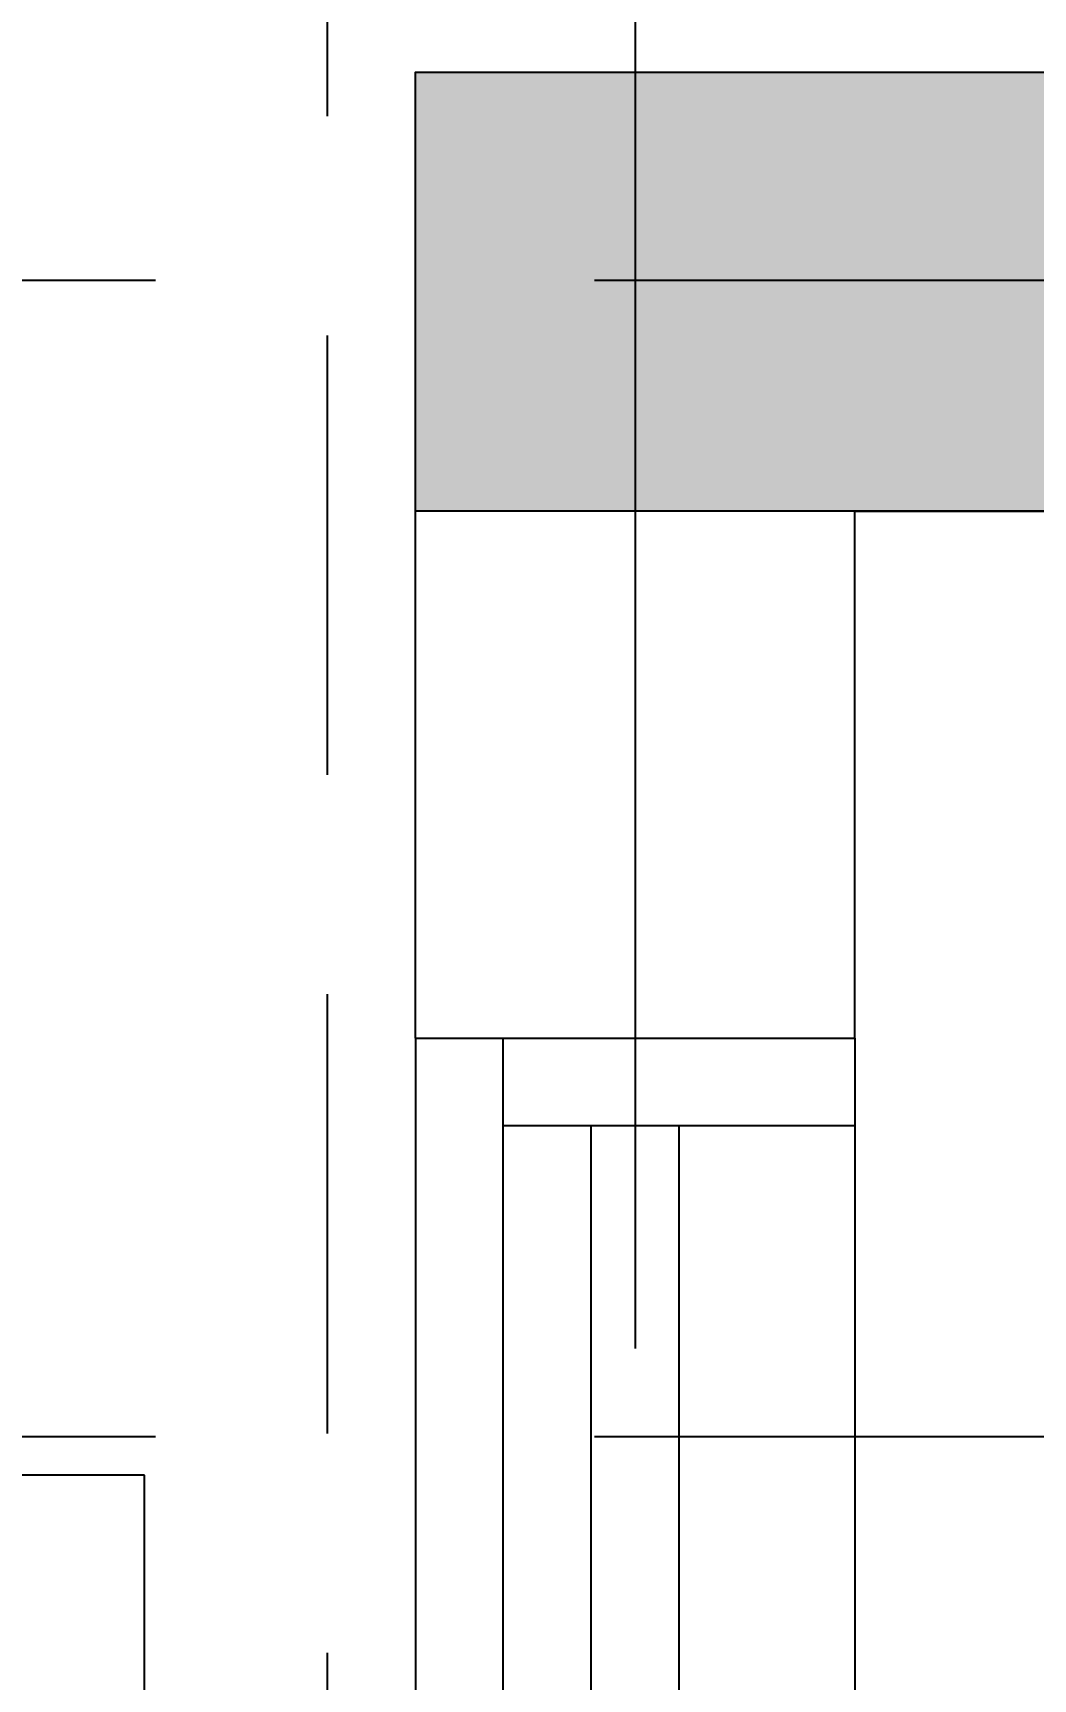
# Model space of a CAD drawing. Header units: centimetres. Extents: x -2093 to 438, y -64 to 4985.
# Drawn here: x -1801.8 to -1744.9, y 2616.5 to 2710.2 of the extents above; entities that cross this region are included whole.
import ezdxf
from ezdxf.xclip import XClip

# ---------------------------------------------------------------- set-up
doc = ezdxf.new("R2010")
doc.units = ezdxf.units.CM
doc.header["$LTSCALE"] = 100
doc.header["$MEASUREMENT"] = 0
doc.header["$XCLIPFRAME"] = 0
doc.linetypes.add('A0-01 FLOOR PLANS$0$HIDDEN', pattern=[0.375, 0.25, -0.125])
doc.linetypes.add('GRID$0$GRID$0$XREF GRID$0$GRIDS$0$CENTER', pattern=[2, 1.25, -0.25, 0.25, -0.25])
for name, color, linetype in [('A0-01 FLOOR PLANS$0$DIM IN', 1, 'Continuous'), ('A0-01 FLOOR PLANS$0$HIDDEN -03', 8, 'A0-01 FLOOR PLANS$0$HIDDEN'), ('A0-01 FLOOR PLANS$0$TEXT-SCHED', 3, 'Continuous'), ('A0-01 FLOOR PLANS$0$WALL-01', 7, 'Continuous'), ('A0-01 FLOOR PLANS$0$WALL-03', 2, 'Continuous'), ('A0-01 FLOOR PLANS$0$WINDOW', 1, 'Continuous'), ('DIM IN', 1, 'Continuous'), ('GRID$0$XREF GRID', 11, 'GRID$0$GRID$0$XREF GRID$0$GRIDS$0$CENTER'), ('XREF GF COL$0$COLUMN', 6, 'Continuous'), ('XREF GF COL$0$COLUMN HATCH', 201, 'Continuous')]:
    doc.layers.add(name, color=color, linetype=linetype)
doc.styles.add('A0-01 FLOOR PLANS$0$22', font='romans.shx')
doc.styles.add('A0-01 FLOOR PLANS$0$A0-01 GROUND FLOOR PLAN - For Entry modification$0$ROMANS', font='romans')
doc.dimstyles.new('A0-01 FLOOR PLANS$0$100', dxfattribs={"dimtxt": 15, "dimasz": 10, "dimexe": 8, "dimexo": 12, "dimgap": 6, "dimtad": 1, "dimdec": 0, "dimzin": 0, "dimdsep": 46, "dimtxsty": 'A0-01 FLOOR PLANS$0$22', "dimblk": 'A0-01 FLOOR PLANS$0$_ARCHTICK', "dimcen": 30, "dimdle": 8, "dimclrd": 1, "dimclre": 1, "dimclrt": 2, "dimadec": 0, "dimazin": 0, "dimtfac": 1, "dimtdec": 0, "dimtmove": 2, "dimatfit": 3, "dimldrblk": 'A0-01 FLOOR PLANS$0$_OBLIQUE', "dimfxl": 100, "dimtolj": 1, "dimtzin": 0, "dimarcsym": 0})
doc.dimstyles.new('A0-01 FLOOR PLANS$0$A0-01 GROUND FLOOR PLAN - For Entry modification$0$text', dxfattribs={"dimtxt": 18, "dimasz": 10, "dimexe": 10, "dimexo": 10, "dimgap": -6, "dimtad": 1, "dimtih": 1, "dimtoh": 1, "dimdec": 0, "dimdsep": 46, "dimtxsty": 'A0-01 FLOOR PLANS$0$A0-01 GROUND FLOOR PLAN - For Entry modification$0$ROMANS', "dimblk1": 'A0-01 FLOOR PLANS$0$A0-01 GROUND FLOOR PLAN - For Entry modification$0$_ARCHTICK', "dimblk2": 'A0-01 FLOOR PLANS$0$A0-01 GROUND FLOOR PLAN - For Entry modification$0$_ARCHTICK', "dimsah": 1, "dimcen": 25, "dimdle": 10, "dimse1": 1, "dimse2": 1, "dimsd1": 1, "dimsd2": 1, "dimclrd": 1, "dimclre": 1, "dimclrt": 2, "dimadec": 0, "dimazin": 0, "dimtfac": 1, "dimtdec": 0, "dimtmove": 2, "dimatfit": 3, "dimldrblk": 'A0-01 FLOOR PLANS$0$A0-01 GROUND FLOOR PLAN - For Entry modification$0$_ARCHTICK', "dimfxl": 1, "dimtolj": 1, "dimtzin": 0, "dimarcsym": 0})

# ---------------------------------------------------------------- blocks, each defined once
blk = doc.blocks.new('XREF GF COL')
at = {"layer": 'XREF GF COL$0$COLUMN HATCH'}
blk.add_hatch(color=256, dxfattribs=at).paths.add_polyline_path([(-12089.696, 2708), (-12089.696, 2683), (-12009.696, 2683), (-12009.696, 2708)])
at = {"layer": 'XREF GF COL$0$COLUMN'}
blk.add_lwpolyline([(-12089.696, 2683), (-12089.696, 2708), (-12009.696, 2708), (-12009.696, 2683)], close=True, dxfattribs=at)
blk = doc.blocks.new('GRID')
at = {"layer": 'GRID$0$XREF GRID'}
for p, q in [((-1767.5, 2960.331, 0.004), (-1767.5, 522.763)), ((-1969.804, 2696.16), (-230.236, 2696.16)), ((-1969.804, 2630.32), (-230.236, 2630.32))]:
    blk.add_line(p, q, dxfattribs=at)
blk = doc.blocks.new('*D233')
at = {"layer": 'A0-01 FLOOR PLANS$0$TEXT-SCHED', "color": 1, "lineweight": -2, "transparency": 16777216}
for p, q in [((-1795.412, 2628.11), (-1835.984, 2628.11)), ((-1835.984, 2628.11), (-1835.984, 2606.11)), ((-1795.412, 2606.11), (-1795.412, 2628.11)), ((-1835.984, 2606.11), (-1795.412, 2606.11))]:
    blk.add_line(p, q, dxfattribs=at)
at = {"layer": 'Defpoints', "color": 0, "transparency": 16777216}
blk.add_point((-1815.698, 2617.11), dxfattribs=at)
blk.add_point((-1815.698, 2617.11), dxfattribs=at)
blk.add_point((-1815.698, 2617.11), dxfattribs=at)
at = {"layer": 'A0-01 FLOOR PLANS$0$TEXT-SCHED', "color": 2, "transparency": 16777216, "insert": (-1815.698, 2617.11), "char_height": 8, "width": 47.14286, "attachment_point": 5, "style": 'A0-01 FLOOR PLANS$0$A0-01 GROUND FLOOR PLAN - For Entry modification$0$ROMANS'}
blk.add_mtext('\\A1;{\\H1.25x;W04}', dxfattribs=at)
blk = doc.blocks.new('A0-01 FLOOR PLANS$0$A0-01 GROUND FLOOR PLAN - For Entry modification$0$_ARCHTICK')
at = {"color": 0, "linetype": 'ByBlock', "const_width": 0.15}
blk.add_lwpolyline([(-0.5, -0.5), (0.5, 0.5)], dxfattribs=at)
blk = doc.blocks.new('A0-01 FLOOR PLANS$0$_ARCHTICK')
at = {"color": 0, "linetype": 'ByBlock', "const_width": 0.15}
blk.add_lwpolyline([(-0.5, -0.5), (0.5, 0.5)], dxfattribs=at)
blk = doc.blocks.new('*D242')
at = {"layer": 'A0-01 FLOOR PLANS$0$DIM IN', "color": 1, "lineweight": -2, "transparency": 16777216}
for p, q in [((-1755, 2608.665), (-1755, 2570.852)), ((-1520, 2608.665), (-1520, 2570.852)), ((-1763, 2578.852), (-1662.786, 2578.852)), ((-1512, 2578.852), (-1612.214, 2578.852))]:
    blk.add_line(p, q, dxfattribs=at)
at = {"layer": 'Defpoints', "color": 0, "transparency": 16777216}
for p in [(-1755, 2620.665), (-1520, 2620.665), (-1755, 2578.852)]:
    blk.add_point(p, dxfattribs=at)
at = {"layer": 'A0-01 FLOOR PLANS$0$DIM IN', "color": 1, "lineweight": -2, "transparency": 16777216, "xscale": 10, "yscale": 10, "zscale": 10, "rotation": 180}
blk.add_blockref('A0-01 FLOOR PLANS$0$_ARCHTICK', (-1755, 2578.852), dxfattribs=at)
at = {"layer": 'A0-01 FLOOR PLANS$0$DIM IN', "color": 1, "lineweight": -2, "transparency": 16777216, "xscale": 10, "yscale": 10, "zscale": 10}
blk.add_blockref('A0-01 FLOOR PLANS$0$_ARCHTICK', (-1520, 2578.852), dxfattribs=at)
at = {"layer": 'A0-01 FLOOR PLANS$0$DIM IN', "color": 2, "transparency": 16777216, "insert": (-1637.5, 2578.852), "char_height": 15, "attachment_point": 5, "style": 'A0-01 FLOOR PLANS$0$22'}
blk.add_mtext('\\A1;235', dxfattribs=at)
blk = doc.blocks.new('A0-01 FLOOR PLANS$0$_OBLIQUE')
at = {"color": 0, "linetype": 'ByBlock'}
blk.add_line((-0.5, -0.5), (0.5, 0.5), dxfattribs=at)
blk = doc.blocks.new('A0-01 FLOOR PLANS$0$ALW05')
at = {"layer": 'A0-01 FLOOR PLANS$0$WINDOW'}
for p, q in [((-1775, 2578), (-1775, 2648)), ((-1770, 2578), (-1770, 2648)), ((-1765, 2578), (-1765, 2648)), ((-1755, 2648), (-1755, 2578))]:
    blk.add_line(p, q, dxfattribs=at)
for points in [[(-1775, 2653), (-1755, 2653), (-1755, 2648), (-1775, 2648)], [(-1775, 2578), (-1755, 2578), (-1755, 2573), (-1775, 2573)]]:
    blk.add_lwpolyline(points, close=True, dxfattribs=at)
blk = doc.blocks.new('A0-01 FLOOR PLANS')
at = {"layer": 'A0-01 FLOOR PLANS$0$HIDDEN -03'}
blk.add_line((-1785, 793), (-1785, 2713), dxfattribs=at)
at = {"layer": 'A0-01 FLOOR PLANS$0$WALL-01'}
for p, q in [((-1780, 2708), (-1460, 2708)), ((-1780, 2653), (-1780, 2708)), ((-1755, 2683), (-1520, 2683)), ((-1755, 2653), (-1755, 2683)), ((-1780, 2653), (-1755, 2653))]:
    blk.add_line(p, q, dxfattribs=at)
at = {"layer": 'A0-01 FLOOR PLANS$0$WALL-03'}
blk.add_line((-1780, 2653), (-1780, 2573), dxfattribs=at)
at = {"layer": 'A0-01 FLOOR PLANS$0$WALL-01'}
blk.add_blockref('GRID', (0, 0), dxfattribs=at)
at = {"layer": 'A0-01 FLOOR PLANS$0$WINDOW'}
for name, p in [('XREF GF COL', (10309.696, 0)), ('A0-01 FLOOR PLANS$0$ALW05', (0, 0))]:
    blk.add_blockref(name, p, dxfattribs=at)
at = {"layer": 'A0-01 FLOOR PLANS$0$DIM IN'}
dim = blk.add_linear_dim(base=(-1755, 2578.852), p1=(-1520, 2620.665), p2=(-1755, 2620.665), dimstyle='A0-01 FLOOR PLANS$0$100', override={"dimfxl": 0.075}, dxfattribs=at)
dim.commit()
dim.dimension.update_dxf_attribs({"geometry": '*D242', "text_midpoint": (-1637.5, 2578.852), "dimtype": 128})
at = {"layer": 'A0-01 FLOOR PLANS$0$TEXT-SCHED'}
dim = blk.add_linear_dim(base=(-1815.698, 2617.11), p1=(-1815.698, 2617.11), p2=(-1815.698, 2617.11), text='{\\H1.25x;W04}', dimstyle='A0-01 FLOOR PLANS$0$A0-01 GROUND FLOOR PLAN - For Entry modification$0$text', override={"dimtxt": 8, "dimgap": -6, "dimclrt": 2}, dxfattribs=at)
dim.commit()
dim.dimension.update_dxf_attribs({"geometry": '*D233', "text_midpoint": (-1815.698, 2617.11), "dimtype": 128})

msp = doc.modelspace()

# ---------------------------------------------------------------- block references
at = {"layer": 'DIM IN'}
ref = msp.add_blockref('A0-01 FLOOR PLANS', (0, 0), dxfattribs=at)
XClip(ref).set_block_clipping_path([(-2776.1374472706, -63.5198747971), (-25.2799057033, 3544.9387921137)])

doc.saveas('drawing.dxf')
